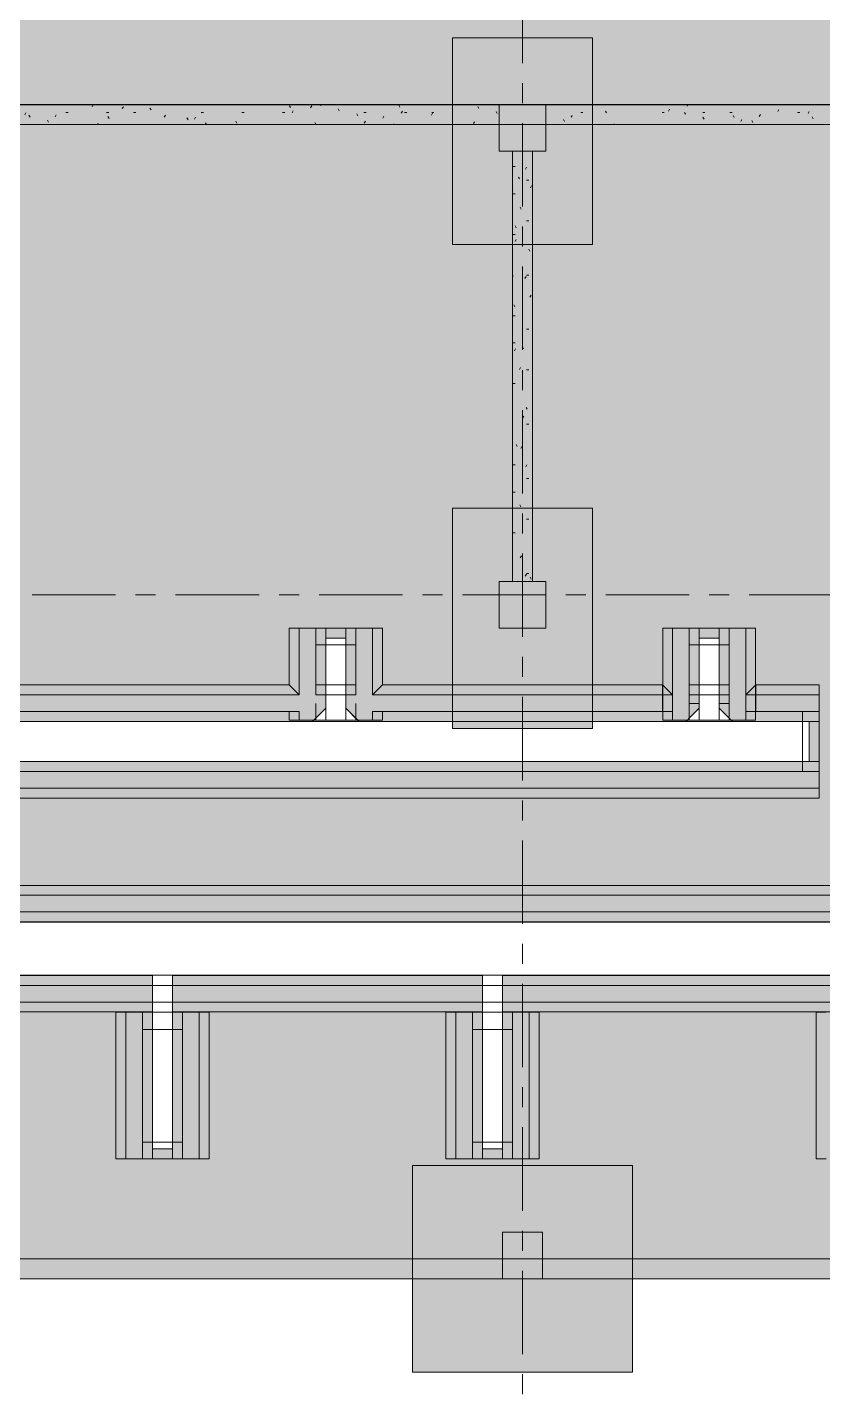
# Model space of a CAD drawing. Header units: millimetres. Extents: x -4000 to 187956, y -58990 to 162485.
# Drawn here: x 112403 to 124329, y -43006 to -22500 of the extents above; entities that cross this region are included whole.
import ezdxf

# ---------------------------------------------------------------- set-up
doc = ezdxf.new("R2010")
doc.units = ezdxf.units.MM
doc.linetypes.add('Grid Line 12_5mm', pattern=[2150, 1250, -300, 300, -300])
for name, color, linetype, lineweight in [('A-FLOR', 192, 'Continuous', 13), ('A-FLOR-PATT', 8, 'Continuous', 13), ('S-BEAM', 12, 'Continuous', 9), ('S-COLS', 52, 'Continuous', 9), ('S-GRID', 1, 'Continuous', 30)]:
    doc.layers.add(name, color=color, linetype=linetype, lineweight=lineweight)
pattern_1 = [(0, (0, 0), (812.8, 203.2), [33.528, -576.072, 33.528, -576.072, -3251.2]), (0, (0, 0), (812.8, 203.2), [-1219.2, 33.528, -1185.672, 33.528, -576.072, -1422.4]), (0, (0, 0), (812.8, 203.2), [-3048, 33.528, -372.872, 33.528, -982.472]), (120, (304.8, 101.6), (-582.37636, 602.30545), [33.528, -576.072, 33.528, -576.072, -3251.2]), (120, (304.8, 101.6), (-582.37636, 602.30545), [-1219.2, 33.528, -1185.672, 33.528, -576.072, -1422.4]), (120, (304.8, 101.6), (-582.37636, 602.30545), [-3048, 33.528, -372.872, 33.528, -982.472]), (240, (406.4, 508), (-230.42364, -805.50545), [33.528, -576.072, 33.528, -576.072, -3251.2]), (240, (406.4, 508), (-230.42364, -805.50545), [-1219.2, 33.528, -1185.672, 33.528, -576.072, -1422.4]), (240, (406.4, 508), (-230.42364, -805.50545), [-3048, 33.528, -372.872, 33.528, -982.472])]

# ---------------------------------------------------------------- blocks, each defined once
blk = doc.blocks.new('CMF2_NHAPHUTRO_S_rvt-1-0_000')
at = {"layer": 'A-FLOR-PATT', "lineweight": 9}
h = blk.add_hatch(dxfattribs=at)
h.set_pattern_fill('FP_1', color=250, style=0, pattern_type=2)
h.set_pattern_definition(pattern_1)
h.paths.add_polyline_path([(55540, -41256), (56829, -41256), (56830, -23956), (63930, -23956), (63930, -31006), (78890, -31006), (78890, -23956), (146830, -23956), (146830, -30806), (147030, -30806), (147030, -27356), (150230, -27356), (150230, -30806), (161590, -30806), (161590, -23656), (177500, -23656), (177500, -22256), (55540, -22256), (55540, -31953)])
h.paths.add_polyline_path([(78690, -30806), (75490, -30806), (75490, -27356), (78690, -27356)])
h = blk.add_hatch(dxfattribs=at)
h.set_pattern_fill('FP_1', color=250, style=0, pattern_type=2)
h.set_pattern_definition(pattern_1)
h.paths.add_polyline_path([(65080, -42756), (65080, -39456), (62980, -39456), (62980, -42756)])
h.paths.add_polyline_path([(157780, -42656), (161080, -42656), (161080, -39556), (157780, -39556), (157780, -41297)])
h.paths.add_polyline_path([(166780, -42656), (170080, -42656), (170080, -39556), (166780, -39556), (166780, -41297)])
h.paths.add_polyline_path([(152080, -42656), (152080, -39556), (148780, -39556), (148780, -42656)])
h.paths.add_polyline_path([(139780, -42656), (143080, -42656), (143080, -39556), (139780, -39556), (139780, -41297)])
h.paths.add_polyline_path([(132580, -42656), (135880, -42656), (135880, -39556), (132580, -39556), (132580, -41297)])
h.paths.add_polyline_path([(128680, -42656), (128680, -39556), (125380, -39556), (125380, -42656)])
h.paths.add_polyline_path([(121480, -42656), (121480, -39556), (118180, -39556), (118180, -42656)])
h.paths.add_polyline_path([(108855, -42656), (112155, -42656), (112155, -39556), (108855, -39556), (108855, -41297)])
h.paths.add_polyline_path([(100180, -42656), (103480, -42656), (103480, -39556), (100180, -39556), (100180, -41297)])
h.paths.add_polyline_path([(96280, -42656), (96280, -39556), (92980, -39556), (92980, -42656), (93524, -42656)])
h.paths.add_polyline_path([(85780, -42656), (89080, -42656), (89080, -39556), (85780, -39556), (85780, -41297)])
h.paths.add_polyline_path([(78580, -42656), (81880, -42656), (81880, -39556), (78580, -39556), (78580, -41297)])
h.paths.add_polyline_path([(71380, -42656), (74680, -42656), (74680, -39556), (71380, -39556), (71380, -41297)])
h.paths.add_polyline_path([(58480, -42656), (58480, -39556), (55180, -39556), (55180, -42656), (57244, -42656)])
h.paths.add_polyline_path([(178250, -42206), (178250, -38906), (176150, -38906), (176150, -42206)])
h.paths.add_polyline_path([(167380, -33006), (169480, -33006), (169480, -29706), (167380, -29706), (167380, -31953)])
h.paths.add_polyline_path([(158380, -33006), (160480, -33006), (160480, -29706), (158380, -29706), (158380, -31953)])
h.paths.add_polyline_path([(140380, -33006), (142480, -33006), (142480, -29706), (140380, -29706), (140380, -31953)])
h.paths.add_polyline_path([(133180, -33006), (135280, -33006), (135280, -29706), (133180, -29706), (133180, -31953)])
h.paths.add_polyline_path([(125980, -33006), (128080, -33006), (128080, -29706), (125980, -29706), (125980, -31953)])
h.paths.add_polyline_path([(120733, -33006), (120880, -33006), (120880, -29706), (118780, -29706), (118780, -33006)])
h.paths.add_polyline_path([(111555, -33006), (111555, -29706), (109455, -29706), (109455, -33006)])
h.paths.add_polyline_path([(95680, -33006), (95680, -29706), (93580, -29706), (93580, -33006)])
h.paths.add_polyline_path([(102880, -33006), (102880, -29706), (100780, -29706), (100780, -33006), (102593, -33006)])
h.paths.add_polyline_path([(88480, -33006), (88480, -29706), (86380, -29706), (86380, -33006)])
h.paths.add_polyline_path([(71980, -33006), (74080, -33006), (74080, -29706), (71980, -29706), (71980, -31953)])
h.paths.add_polyline_path([(65080, -33006), (65080, -29706), (62980, -29706), (62980, -33006)])
h.paths.add_polyline_path([(57244, -33006), (57880, -33006), (57880, -29706), (55780, -29706), (55780, -33006)])
h.paths.add_polyline_path([(178250, -32906), (178250, -29806), (176150, -29806), (176150, -32906)])
h.paths.add_polyline_path([(158280, -27956), (160380, -27956), (160380, -27056), (158280, -27056), (158280, -27281)])
h.paths.add_polyline_path([(63180, -27956), (65280, -27956), (65280, -27056), (63180, -27056), (63180, -27281)])
h.paths.add_polyline_path([(120733, -25756), (120880, -25756), (120880, -22656), (118780, -22656), (118780, -25756)])
h.paths.add_polyline_path([(128080, -25756), (128080, -22656), (125980, -22656), (125980, -25756)])
h.paths.add_polyline_path([(111555, -25756), (111555, -22656), (109455, -22656), (109455, -25756)])
h.paths.add_polyline_path([(71980, -25756), (74080, -25756), (74080, -22656), (71980, -22656)])
h.paths.add_polyline_path([(62980, -25756), (65080, -25756), (65080, -22656), (62980, -22656)])
h.paths.add_polyline_path([(55780, -25756), (57880, -25756), (57880, -22656), (55780, -22656)])
h.paths.add_polyline_path([(178230, -25256), (178230, -23156), (176130, -23156), (176130, -25256)])
h.paths.add_polyline_path([(169480, -25256), (169480, -23156), (167380, -23156), (167380, -25256)])
h.paths.add_polyline_path([(160480, -25256), (160480, -23156), (158380, -23156), (158380, -25256)])
h.paths.add_polyline_path([(151480, -25256), (151480, -23156), (149380, -23156), (149380, -25256)])
h.paths.add_polyline_path([(140380, -25256), (142480, -25256), (142480, -23156), (140380, -23156)])
h.paths.add_polyline_path([(133180, -25256), (135280, -25256), (135280, -23156), (133180, -23156)])
h.paths.add_polyline_path([(102593, -25256), (102880, -25256), (102880, -23156), (100780, -23156), (100780, -25256)])
h.paths.add_polyline_path([(95680, -25256), (95680, -23156), (93580, -23156), (93580, -25256)])
h.paths.add_polyline_path([(79180, -25256), (81280, -25256), (81280, -23156), (79180, -23156)])
h.paths.add_polyline_path([(88480, -25256), (88480, -23156), (86380, -23156), (86380, -25256)])
h = blk.add_hatch(dxfattribs=at)
h.set_pattern_fill('FP_1', color=250, style=0, pattern_type=2)
h.set_pattern_definition(pattern_1)
h.paths.add_polyline_path([(147130, -41256), (147130, -31006), (147030, -31006), (147030, -27156), (147080, -27156), (147080, -23659), (78890, -23659), (78890, -31006), (63930, -31006), (63930, -23956), (62775, -23956), (62775, -35907), (64614, -35907), (64614, -32902), (83678, -32903), (83878, -32703), (83878, -24807), (84178, -24807), (84178, -32703), (84378, -32903), (90478, -32903), (90678, -32703), (90678, -24807), (90978, -24807), (90978, -32703), (91178, -32903), (98679, -32903), (98878, -32703), (98879, -31653), (99179, -31653), (99178, -32703), (99378, -32903), (104279, -32903), (104478, -32703), (104478, -31653), (104779, -31653), (104778, -32703), (104978, -32903), (116679, -32904), (116878, -32704), (116879, -31654), (117179, -31654), (117178, -32704), (117378, -32904), (122279, -32904), (122478, -32704), (122479, -31654), (122779, -31654), (122778, -32704), (122978, -32904), (124128, -32904), (124128, -33504), (65514, -33502), (65214, -33802), (65214, -35907), (131428, -35909), (131428, -36709), (130080, -36709), (130080, -39307), (129780, -39307), (129780, -36709), (125080, -36709), (125080, -39307), (124780, -39307), (124780, -36709), (119530, -36709), (119530, -39307), (119230, -39307), (119230, -36709), (114580, -36708), (114580, -39307), (114280, -39307), (114280, -36708), (107280, -36708), (107280, -39307), (106980, -39307), (106980, -36708), (102280, -36708), (102280, -39307), (101980, -39307), (101980, -36708), (96280, -36708), (96280, -39307), (95980, -39307), (95980, -36708), (91280, -36708), (91280, -39307), (90980, -39307), (90980, -36708), (83880, -36707), (83880, -39307), (83580, -39307), (83580, -36707), (78880, -36707), (78880, -39307), (78580, -39307), (78580, -36707), (72880, -36707), (72880, -39307), (72580, -39307), (72580, -36707), (67880, -36707), (67880, -39307), (67580, -39307), (67580, -36707), (62775, -36707), (62775, -40441), (58075, -40441), (58075, -23956), (56830, -23956), (56829, -41256), (141730, -41256)])
h.paths.add_polyline_path([(62180, -39841), (62180, -36707), (58675, -36706), (58675, -39238), (59128, -39841), (61779, -39841)])
h.paths.add_polyline_path([(62175, -35907), (62175, -23956), (58675, -23956), (58675, -35906), (62030, -35907)])
at = {"layer": 'S-BEAM'}
h = blk.add_hatch(dxfattribs=at)
h.set_pattern_fill('FP_2', color=256, style=0, pattern_type=2)
h.set_pattern_definition(pattern_1)
h.paths.add_polyline_path([(119480, -23956), (119480, -23656), (111130, -23656), (111130, -23956), (111663, -23956)])
h = blk.add_hatch(dxfattribs=at)
h.set_pattern_fill('FP_2', color=256, style=0, pattern_type=2)
h.set_pattern_definition(pattern_1)
h.paths.add_polyline_path([(126680, -23956), (126680, -23656), (120180, -23656), (120180, -23956), (120733, -23956)])
h = blk.add_hatch(dxfattribs=at)
h.set_pattern_fill('FP_1', color=256, style=0, pattern_type=2)
h.set_pattern_definition(pattern_1)
h.paths.add_polyline_path([(119980, -30806), (119980, -24356), (119680, -24356), (119680, -30806)])
h = blk.add_hatch(dxfattribs=at)
h.set_pattern_fill('FP_1', color=256, style=0, pattern_type=2)
h.set_pattern_definition(pattern_1)
h.paths.add_polyline_path([(146830, -41256), (146830, -40956), (57230, -40956), (57230, -41256), (138873, -41256)])
at = {"layer": 'S-COLS', "lineweight": 5, "transparency": 33554534}
for points in [[(120180, -24356), (120180, -23656), (119480, -23656), (119480, -24356)], [(120180, -31506), (120180, -30806), (119480, -30806), (119480, -31506)], [(120130, -41256), (120130, -40556), (119530, -40556), (119530, -41256)]]:
    blk.add_hatch(color=256, dxfattribs=at).paths.add_polyline_path(points)
at = {"layer": 'A-FLOR', "color": 81, "lineweight": 15}
for p, q in [((118780, -23656), (118780, -22656)), ((118780, -22656), (120880, -22656)), ((120880, -22656), (120880, -23656)), ((111130, -23659), (119480, -23659)), ((118780, -23656), (118780, -23659)), ((120180, -23659), (126680, -23659)), ((120880, -23659), (120880, -23656)), ((111130, -23956), (119480, -23956)), ((118780, -25756), (118780, -23956)), ((120180, -23956), (126680, -23956)), ((120880, -23956), (120880, -25756)), ((119680, -25756), (118780, -25756)), ((119680, -25756), (119980, -25756)), ((120880, -25756), (119980, -25756)), ((118780, -32352), (118780, -29706)), ((118780, -29706), (119680, -29706)), ((119980, -29706), (119680, -29706)), ((119980, -29706), (120880, -29706)), ((120880, -29706), (120880, -32352)), ((117179, -31654), (116879, -31654)), ((116879, -31654), (116879, -31753)), ((117179, -31753), (117179, -31654)), ((122779, -31654), (122479, -31654)), ((122479, -31654), (122479, -31753)), ((122779, -31753), (122779, -31654)), ((116878, -32352), (116878, -32704)), ((117178, -32704), (117178, -32352)), ((118780, -32352), (118780, -32752)), ((120880, -32752), (120880, -32352)), ((122478, -32352), (122478, -32631)), ((122778, -32631), (122778, -32352)), ((116878, -32704), (116701, -32881)), ((117356, -32881), (117178, -32704)), ((122478, -32704), (122329, -32854)), ((122478, -32631), (122478, -32704)), ((122778, -32704), (122778, -32631)), ((122929, -32854), (122778, -32704)), ((118780, -33006), (118780, -32904)), ((120880, -33006), (118780, -33006)), ((120880, -32904), (120880, -33006)), ((122329, -32854), (122301, -32881)), ((122956, -32881), (122929, -32854)), ((124128, -32904), (124028, -32904)), ((124128, -33504), (124128, -32904)), ((124028, -33504), (124128, -33504)), ((114280, -36857), (114280, -37252)), ((114580, -37252), (114580, -36857)), ((119230, -36857), (119230, -37252)), ((119530, -37252), (119530, -36857)), ((114280, -37252), (114280, -37519)), ((114580, -37519), (114580, -37252)), ((119230, -37252), (119230, -37519)), ((119530, -37519), (119530, -37252)), ((114280, -39206), (114280, -39307)), ((114280, -39307), (114580, -39307)), ((114580, -39307), (114580, -39206)), ((119230, -39206), (119230, -39307)), ((119230, -39307), (119530, -39307)), ((119530, -39307), (119530, -39206)), ((118180, -40956), (118180, -39556)), ((118180, -39556), (121480, -39556)), ((121480, -39556), (121480, -40956)), ((118180, -40956), (118180, -41256)), ((121480, -41256), (121480, -40956)), ((119530, -41256), (111130, -41256)), ((126730, -41256), (120130, -41256))]:
    blk.add_line(p, q, dxfattribs=at)
at = {"layer": 'A-FLOR', "color": 93, "lineweight": 15}
for p, q in [((120880, -22656), (118780, -22656)), ((118780, -22656), (118780, -23656)), ((120880, -23656), (120880, -22656)), ((118780, -23956), (118780, -25756)), ((120880, -25756), (120880, -23956)), ((118780, -25756), (119680, -25756)), ((119980, -25756), (120880, -25756)), ((119680, -29706), (118780, -29706)), ((118780, -29706), (118780, -32352)), ((120880, -29706), (119980, -29706)), ((120880, -32352), (120880, -29706)), ((116879, -31753), (116878, -32352)), ((117178, -32352), (117179, -31753)), ((122479, -31753), (122478, -32352)), ((122778, -32352), (122779, -31753)), ((118780, -32752), (118780, -32904)), ((120880, -32904), (120880, -32752)), ((116679, -32904), (104978, -32903)), ((116701, -32881), (116679, -32904)), ((117378, -32904), (117356, -32881)), ((122279, -32904), (117378, -32904)), ((122301, -32881), (122279, -32904)), ((122978, -32904), (122956, -32881)), ((124028, -32904), (122978, -32904)), ((65877, -33502), (124028, -33504)), ((131178, -35909), (65764, -35907)), ((107280, -36708), (114280, -36708)), ((114280, -36708), (114280, -36857)), ((114580, -36857), (114580, -36708)), ((114580, -36708), (119230, -36709)), ((119230, -36709), (119230, -36857)), ((119530, -36857), (119530, -36709)), ((119530, -36709), (124780, -36709)), ((114280, -37519), (114280, -39206)), ((114580, -39206), (114580, -37519)), ((119230, -37519), (119230, -39206)), ((119530, -39206), (119530, -37519)), ((121480, -39556), (118180, -39556)), ((118180, -39556), (118180, -40956)), ((121480, -40956), (121480, -39556)), ((118180, -42656), (118180, -41256)), ((121480, -41256), (121480, -42656)), ((121480, -42656), (118180, -42656))]:
    blk.add_line(p, q, dxfattribs=at)
at = {"layer": 'A-FLOR', "color": 94, "lineweight": 15}
for p, q in [((119480, -23659), (111130, -23659)), ((126680, -23659), (120180, -23659)), ((116878, -32704), (116879, -31654)), ((116879, -31654), (117179, -31654)), ((117179, -31654), (117178, -32704)), ((122478, -32631), (122479, -31753)), ((122479, -31753), (122479, -31654)), ((122479, -31654), (122779, -31654)), ((122779, -31753), (122778, -32631)), ((122779, -31654), (122779, -31753)), ((116679, -32904), (116878, -32704)), ((117178, -32704), (117378, -32904)), ((122329, -32854), (122478, -32704)), ((122478, -32704), (122478, -32631)), ((122778, -32631), (122778, -32704)), ((122778, -32704), (122929, -32854)), ((104978, -32903), (116679, -32904)), ((117378, -32904), (122279, -32904)), ((118780, -32904), (118780, -33006)), ((118780, -33006), (120880, -33006)), ((120880, -33006), (120880, -32904)), ((122279, -32904), (122301, -32881)), ((122301, -32881), (122329, -32854)), ((122929, -32854), (122956, -32881)), ((122956, -32881), (122978, -32904)), ((122978, -32904), (124128, -32904)), ((124128, -32904), (124128, -33504)), ((124128, -33504), (65514, -33502)), ((65214, -35907), (131428, -35909)), ((114280, -36708), (107280, -36708)), ((114280, -36857), (114280, -36708)), ((114280, -37107), (114280, -36857)), ((119230, -36709), (114580, -36708)), ((114580, -36708), (114580, -36857)), ((114580, -36857), (114580, -37107)), ((119230, -36857), (119230, -36709)), ((119230, -37107), (119230, -36857)), ((124780, -36709), (119530, -36709)), ((119530, -36709), (119530, -36857)), ((119530, -36857), (119530, -37107)), ((114280, -39307), (114280, -37107)), ((114580, -37107), (114580, -39307)), ((119230, -39307), (119230, -37107)), ((119530, -37107), (119530, -39307)), ((114580, -39307), (114280, -39307)), ((119530, -39307), (119230, -39307)), ((111130, -41256), (119530, -41256)), ((118180, -41256), (118180, -42656)), ((120130, -41256), (126730, -41256)), ((121480, -42656), (121480, -41256)), ((118180, -42656), (121480, -42656))]:
    blk.add_line(p, q, dxfattribs=at)
at = {"layer": 'A-FLOR', "color": 71, "lineweight": 15}
for p, q in [((118780, -23659), (118780, -23656)), ((118780, -23659), (118780, -23956)), ((120880, -23656), (120880, -23659)), ((120880, -23956), (120880, -23659)), ((119480, -23956), (111130, -23956)), ((126680, -23956), (120180, -23956)), ((119980, -25756), (119680, -25756)), ((119680, -29706), (119980, -29706)), ((118780, -32896), (118780, -32352)), ((120880, -32352), (120880, -32898)), ((118780, -32904), (118780, -32899)), ((120880, -32900), (120880, -32904)), ((118180, -41256), (118180, -40956)), ((121480, -40956), (121480, -41256))]:
    blk.add_line(p, q, dxfattribs=at)
at = {"layer": 'A-FLOR', "color": 255, "lineweight": 15}
for p, q in [((118780, -23956), (118780, -23659)), ((120880, -23659), (120880, -23956))]:
    blk.add_line(p, q, dxfattribs=at)
at = {"layer": 'A-FLOR', "color": 95, "lineweight": 15}
for p, q in [((119480, -23659), (120180, -23659)), ((119480, -23956), (120180, -23956))]:
    blk.add_line(p, q, dxfattribs=at)
at = {"layer": 'A-FLOR', "color": 75, "lineweight": 15}
blk.add_line((120180, -23956), (119480, -23956), dxfattribs=at)
at = {"layer": 'A-FLOR', "color": 63, "lineweight": 15}
blk.add_line((120130, -41256), (119530, -41256), dxfattribs=at)
at = {"layer": 'S-BEAM', "color": 250}
for p, q in [((111130, -23656), (119480, -23656)), ((119480, -23656), (119480, -23956)), ((120180, -23956), (120180, -23656)), ((120180, -23656), (126680, -23656)), ((119480, -23956), (111130, -23956)), ((126680, -23956), (120180, -23956)), ((119980, -24356), (119680, -24356)), ((119680, -24356), (119680, -30806)), ((119980, -30806), (119980, -24356)), ((119680, -30806), (119980, -30806)), ((116479, -31503), (116729, -31503)), ((116479, -31503), (116479, -32502)), ((116729, -31503), (116729, -32502)), ((116729, -31503), (117329, -31503)), ((116729, -31753), (116729, -31503)), ((117329, -31503), (117579, -31503)), ((117329, -31503), (117329, -32502)), ((117329, -31753), (117329, -31503)), ((117579, -31503), (117579, -32502)), ((117329, -31753), (116729, -31753)), ((122779, -31654), (122479, -31654)), ((122479, -31654), (122479, -31753)), ((122779, -31753), (122479, -31753)), ((122779, -31753), (122779, -31654)), ((116878, -32352), (117178, -32352)), ((122478, -32352), (122778, -32352)), ((105179, -32502), (116479, -32502)), ((116729, -32502), (117329, -32502)), ((117579, -32502), (122079, -32502)), ((122079, -32502), (122079, -32752)), ((122329, -32502), (122929, -32502)), ((122329, -32631), (122329, -32502)), ((122929, -32502), (122929, -32631)), ((123179, -32502), (124278, -32502)), ((123179, -32502), (123179, -32752)), ((124278, -32502), (124278, -32752)), ((105179, -32752), (116479, -32752)), ((116479, -32752), (116479, -32881)), ((116729, -32631), (116729, -32881)), ((116729, -32881), (116729, -32631)), ((117329, -32631), (117329, -32881)), ((117329, -32881), (117329, -32631)), ((117579, -32752), (117579, -32881)), ((117579, -32752), (122079, -32752)), ((122329, -32631), (122478, -32631)), ((122478, -32704), (122329, -32854)), ((122478, -32631), (122478, -32704)), ((122778, -32704), (122778, -32631)), ((122778, -32631), (122929, -32631)), ((122929, -32854), (122778, -32704)), ((123179, -32752), (124278, -32752)), ((124028, -33652), (124028, -32752)), ((124278, -32752), (124028, -32752)), ((124278, -32752), (124278, -33652)), ((116729, -32881), (116479, -32881)), ((116680, -32902), (117377, -32902)), ((117329, -32881), (116729, -32881)), ((117579, -32881), (117329, -32881)), ((122281, -32902), (122976, -32902)), ((122329, -32854), (122301, -32881)), ((122329, -32881), (122301, -32881)), ((122329, -32854), (122329, -32881)), ((122329, -32881), (122329, -32854)), ((122929, -32881), (122329, -32881)), ((122956, -32881), (122929, -32854)), ((122929, -32854), (122929, -32881)), ((122929, -32881), (122929, -32854)), ((122956, -32881), (122929, -32881)), ((65877, -33502), (124028, -33502)), ((65364, -33652), (124278, -33652)), ((124278, -33652), (124028, -33652)), ((124278, -33652), (124278, -33902)), ((65614, -33902), (124278, -33902)), ((63330, -36707), (131178, -36707)), ((114280, -36857), (114580, -36857)), ((114280, -37107), (114280, -36857)), ((114580, -36857), (114580, -37107)), ((119230, -36857), (119530, -36857)), ((119230, -37107), (119230, -36857)), ((119530, -36857), (119530, -37107)), ((114280, -37107), (114580, -37107)), ((119230, -37107), (119530, -37107)), ((114130, -37257), (113880, -37257)), ((113880, -37257), (113880, -39456)), ((114130, -37257), (114130, -39456)), ((114130, -37519), (114130, -37257)), ((114730, -37257), (114130, -37257)), ((114980, -37257), (114730, -37257)), ((114730, -37257), (114730, -39456)), ((114730, -37519), (114730, -37257)), ((114980, -37257), (114980, -39456)), ((119080, -37257), (118830, -37257)), ((118830, -37257), (118830, -39456)), ((119080, -37257), (119080, -39456)), ((119080, -37519), (119080, -37257)), ((119680, -37257), (119080, -37257)), ((119930, -37257), (119680, -37257)), ((119680, -37257), (119680, -39456)), ((119680, -37519), (119680, -37257)), ((119930, -37257), (119930, -39456)), ((114730, -37519), (114130, -37519)), ((114280, -37519), (114280, -39206)), ((119680, -37519), (119080, -37519)), ((119230, -37519), (119230, -39206)), ((114130, -39206), (114730, -39206)), ((114130, -39456), (114130, -39206)), ((114730, -39456), (114730, -39206)), ((119080, -39206), (119680, -39206)), ((119080, -39456), (119080, -39206)), ((119680, -39456), (119680, -39206)), ((114130, -39456), (113880, -39456)), ((114730, -39456), (114130, -39456)), ((114980, -39456), (114730, -39456)), ((119080, -39456), (118830, -39456)), ((119680, -39456), (119080, -39456)), ((119930, -39456), (119680, -39456)), ((119530, -40956), (111130, -40956)), ((120130, -40956), (119530, -40956)), ((126730, -40956), (120130, -40956)), ((111130, -41256), (119530, -41256)), ((119530, -41256), (120130, -41256)), ((120130, -41256), (126730, -41256))]:
    blk.add_line(p, q, dxfattribs=at)
at = {"layer": 'S-BEAM', "color": 253}
for p, q in [((119480, -23656), (111130, -23656)), ((126680, -23656), (120180, -23656)), ((119680, -24356), (119680, -30806)), ((119980, -24356), (119980, -30806)), ((116479, -31503), (116329, -31503)), ((116729, -31503), (116479, -31503)), ((116479, -31503), (116479, -32502)), ((116729, -31503), (116878, -31503)), ((116878, -31503), (116729, -31503)), ((116878, -31503), (117178, -31503)), ((116878, -31503), (116878, -31753)), ((117178, -31503), (116878, -31503)), ((116878, -31753), (116878, -31503)), ((117178, -31503), (117329, -31503)), ((117178, -31503), (117178, -31753)), ((117329, -31503), (117178, -31503)), ((117178, -31503), (117178, -31753)), ((117579, -31503), (117329, -31503)), ((117729, -31503), (117579, -31503)), ((117579, -32502), (117579, -31503)), ((122079, -31503), (121934, -31503)), ((122329, -31503), (122079, -31503)), ((122079, -31503), (122079, -32502)), ((122079, -31503), (122079, -32502)), ((122329, -31503), (122478, -31503)), ((122478, -31503), (122329, -31503)), ((122478, -31503), (122778, -31503)), ((122478, -31503), (122478, -31654)), ((122778, -31503), (122478, -31503)), ((122478, -31654), (122478, -31503)), ((122778, -31503), (122929, -31503)), ((122778, -31503), (122778, -31654)), ((122929, -31503), (122778, -31503)), ((122778, -31503), (122778, -31654)), ((123179, -31503), (122929, -31503)), ((123324, -31503), (123179, -31503)), ((123179, -31503), (123179, -32502)), ((123179, -31503), (123179, -32502)), ((116729, -31753), (116729, -32352)), ((116729, -31753), (116878, -31753)), ((117179, -31753), (117329, -31753)), ((117329, -31753), (117329, -32352)), ((122329, -31753), (122329, -32352)), ((122329, -31753), (122478, -31753)), ((122479, -31654), (122779, -31654)), ((122479, -31753), (122479, -31654)), ((122779, -31654), (122779, -31753)), ((122779, -31753), (122929, -31753)), ((122929, -31753), (122929, -32352)), ((116729, -32502), (116729, -32352)), ((116878, -32352), (116878, -32502)), ((117178, -32352), (117178, -32502)), ((117329, -32352), (117329, -32502)), ((122079, -32502), (121934, -32357)), ((122329, -32352), (122329, -32631)), ((122329, -32352), (122329, -32357)), ((122478, -32352), (122478, -32502)), ((122778, -32352), (122778, -32502)), ((122929, -32631), (122929, -32352)), ((122929, -32357), (122929, -32352)), ((123179, -32502), (123324, -32357)), ((124278, -32502), (124278, -32352)), ((116329, -32502), (105329, -32502)), ((116329, -32502), (116479, -32502)), ((116878, -32502), (116729, -32502)), ((116878, -32502), (117178, -32502)), ((116878, -32502), (117178, -32502)), ((117329, -32502), (117178, -32502)), ((117729, -32502), (117579, -32502)), ((121929, -32502), (117729, -32502)), ((121929, -32752), (121929, -32502)), ((121929, -32502), (122079, -32502)), ((121934, -32752), (121934, -32502)), ((122079, -32752), (122079, -32502)), ((122478, -32502), (122329, -32502)), ((122478, -32502), (122778, -32502)), ((122478, -32502), (122778, -32502)), ((122929, -32502), (122778, -32502)), ((123329, -32502), (123179, -32502)), ((123179, -32502), (123179, -32752)), ((123324, -32502), (123324, -32752)), ((124278, -32502), (123329, -32502)), ((123329, -32752), (123329, -32502)), ((124278, -32752), (124278, -32502)), ((116329, -32752), (111555, -32752)), ((116479, -32752), (116329, -32752)), ((116479, -32752), (116479, -32881)), ((116878, -32631), (116878, -32704)), ((116878, -32704), (116878, -32631)), ((117178, -32631), (117178, -32704)), ((117178, -32631), (117178, -32704)), ((117579, -32881), (117579, -32752)), ((117579, -32752), (117729, -32752)), ((118780, -32752), (117729, -32752)), ((121929, -32752), (120880, -32752)), ((121929, -32752), (121934, -32752)), ((122079, -32752), (121929, -32752)), ((122079, -32752), (122079, -32881)), ((122079, -32881), (122079, -32752)), ((122329, -32631), (122478, -32631)), ((122329, -32854), (122478, -32704)), ((122478, -32704), (122478, -32631)), ((122778, -32631), (122929, -32631)), ((122778, -32631), (122778, -32704)), ((122929, -32854), (122778, -32704)), ((123179, -32752), (123179, -32881)), ((123179, -32752), (123329, -32752)), ((123179, -32752), (123179, -32881)), ((123329, -32752), (123324, -32752)), ((123329, -32752), (124028, -32752)), ((124028, -32752), (124028, -32902)), ((124278, -32752), (124278, -32902)), ((124278, -32902), (124278, -32752)), ((116329, -32881), (116479, -32881)), ((116701, -32881), (116479, -32881)), ((116729, -32854), (116729, -32881)), ((116729, -32854), (116729, -32881)), ((116858, -32881), (116729, -32881)), ((116878, -32881), (116858, -32881)), ((116858, -32881), (116878, -32881)), ((117178, -32881), (116878, -32881)), ((116878, -32881), (117178, -32881)), ((117199, -32881), (117178, -32881)), ((117178, -32881), (117199, -32881)), ((117329, -32881), (117199, -32881)), ((117329, -32854), (117329, -32881)), ((117329, -32881), (117329, -32854)), ((117579, -32881), (117356, -32881)), ((117579, -32881), (117729, -32881)), ((118780, -32902), (120880, -32902)), ((121934, -32881), (122079, -32881)), ((122301, -32881), (122079, -32881)), ((122301, -32881), (122329, -32854)), ((122329, -32854), (122329, -32881)), ((122329, -32854), (122329, -32881)), ((122458, -32881), (122329, -32881)), ((122478, -32881), (122458, -32881)), ((122458, -32881), (122478, -32881)), ((122778, -32881), (122478, -32881)), ((122478, -32881), (122778, -32881)), ((122799, -32881), (122778, -32881)), ((122778, -32881), (122799, -32881)), ((122929, -32881), (122799, -32881)), ((122929, -32854), (122929, -32881)), ((122956, -32881), (122929, -32854)), ((122929, -32881), (122929, -32854)), ((123179, -32881), (122956, -32881)), ((123179, -32881), (123324, -32881)), ((124028, -32902), (124126, -32902)), ((124028, -32902), (124028, -32904)), ((124028, -32902), (124126, -32902)), ((124126, -32902), (124129, -32902)), ((124126, -32902), (124129, -32902)), ((124129, -32902), (124278, -32902)), ((124129, -32902), (124278, -32902)), ((124278, -32902), (124278, -33502)), ((124278, -33502), (124278, -32902)), ((124028, -33504), (124028, -33652)), ((124128, -33502), (124278, -33502)), ((124278, -33502), (124128, -33502)), ((124278, -33502), (124278, -33652)), ((124278, -33652), (124278, -33502)), ((65877, -33652), (124028, -33652)), ((124278, -33902), (124278, -33652)), ((65614, -33902), (124278, -33902)), ((124278, -34052), (124278, -33902)), ((65614, -35507), (131428, -35507)), ((65614, -35507), (131428, -35507)), ((65764, -35757), (131178, -35757)), ((107280, -36857), (114280, -36857)), ((114280, -36857), (114280, -37252)), ((114580, -36857), (119230, -36857)), ((114580, -37252), (114580, -36857)), ((119230, -36857), (119230, -37252)), ((119530, -36857), (124780, -36857)), ((119530, -37252), (119530, -36857)), ((114280, -37107), (114580, -37107)), ((114280, -37107), (114580, -37107)), ((119230, -37107), (119530, -37107)), ((119230, -37107), (119530, -37107)), ((113730, -37257), (113880, -37257)), ((113880, -37257), (113880, -39456)), ((113880, -37257), (114130, -37257)), ((114280, -37257), (114130, -37257)), ((114130, -37257), (114280, -37257)), ((114280, -37257), (114280, -37252)), ((114580, -37257), (114280, -37257)), ((114280, -37257), (114580, -37257)), ((114580, -37252), (114580, -37257)), ((114730, -37257), (114580, -37257)), ((114580, -37257), (114580, -37519)), ((114580, -37257), (114580, -37519)), ((114580, -37257), (114730, -37257)), ((114730, -37257), (114980, -37257)), ((114980, -39456), (114980, -37257)), ((114980, -37257), (115130, -37257)), ((118680, -37257), (118830, -37257)), ((118830, -37257), (118830, -39456)), ((118830, -37257), (119080, -37257)), ((119230, -37257), (119080, -37257)), ((119080, -37257), (119230, -37257)), ((119230, -37257), (119230, -37252)), ((119530, -37257), (119230, -37257)), ((119230, -37257), (119530, -37257)), ((119530, -37252), (119530, -37257)), ((119680, -37257), (119530, -37257)), ((119530, -37257), (119530, -37519)), ((119530, -37257), (119530, -37519)), ((119530, -37257), (119680, -37257)), ((119680, -37257), (119930, -37257)), ((119930, -39456), (119930, -37257)), ((119930, -37257), (120080, -37257)), ((124230, -37257), (124380, -37257)), ((114130, -37519), (114130, -39206)), ((114130, -37519), (114280, -37519)), ((114580, -37519), (114730, -37519)), ((114730, -37519), (114730, -39206)), ((119080, -37519), (119080, -39206)), ((119080, -37519), (119230, -37519)), ((119530, -37519), (119680, -37519)), ((119680, -37519), (119680, -39206)), ((114280, -39206), (114130, -39206)), ((114280, -39307), (114280, -39456)), ((114280, -39456), (114280, -39307)), ((114580, -39206), (114580, -39456)), ((114730, -39206), (114580, -39206)), ((114580, -39206), (114580, -39456)), ((119230, -39206), (119080, -39206)), ((119230, -39307), (119230, -39456)), ((119230, -39456), (119230, -39307)), ((119530, -39206), (119530, -39456)), ((119680, -39206), (119530, -39206)), ((119530, -39206), (119530, -39456)), ((113730, -39456), (113880, -39456)), ((113880, -39456), (114130, -39456)), ((114280, -39456), (114130, -39456)), ((114130, -39456), (114280, -39456)), ((114580, -39456), (114280, -39456)), ((114280, -39456), (114580, -39456)), ((114730, -39456), (114580, -39456)), ((114580, -39456), (114730, -39456)), ((114730, -39456), (114980, -39456)), ((114980, -39456), (115130, -39456)), ((118680, -39456), (118830, -39456)), ((118830, -39456), (119080, -39456)), ((119230, -39456), (119080, -39456)), ((119080, -39456), (119230, -39456)), ((119530, -39456), (119230, -39456)), ((119230, -39456), (119530, -39456)), ((119680, -39456), (119530, -39456)), ((119530, -39456), (119680, -39456)), ((119680, -39456), (119930, -39456)), ((119930, -39456), (120080, -39456)), ((124230, -39456), (124380, -39456)), ((119530, -40956), (111130, -40956)), ((120038, -40956), (119530, -40956)), ((126730, -40956), (120130, -40956)), ((111130, -41256), (119530, -41256)), ((119530, -41256), (120130, -41256)), ((120130, -41256), (126730, -41256))]:
    blk.add_line(p, q, dxfattribs=at)
at = {"layer": 'S-BEAM', "color": 251}
for p, q in [((119480, -23659), (119480, -23656)), ((120180, -23656), (120180, -23659)), ((119680, -24356), (119980, -24356)), ((119980, -30806), (119680, -30806)), ((120130, -40956), (120038, -40956)), ((120130, -41256), (120130, -40956)), ((120130, -41256), (120130, -40956))]:
    blk.add_line(p, q, dxfattribs=at)
at = {"layer": 'S-BEAM', "color": 252}
for p, q in [((119480, -23956), (119480, -23659)), ((120180, -23659), (120180, -23956)), ((116329, -31503), (116479, -31503)), ((116329, -31503), (116329, -32352)), ((117579, -31503), (117729, -31503)), ((117729, -31503), (117729, -32352)), ((121934, -31503), (122329, -31503)), ((121934, -32502), (121934, -31503)), ((122329, -31503), (122329, -32352)), ((122329, -31503), (122929, -31503)), ((122329, -31753), (122329, -31503)), ((122929, -31503), (123324, -31503)), ((122929, -32352), (122929, -31503)), ((122929, -31503), (122929, -31753)), ((123324, -31503), (123324, -32502)), ((116878, -31753), (116878, -32352)), ((116879, -31753), (117178, -31753)), ((117178, -31753), (117178, -32352)), ((122479, -31753), (122329, -31753)), ((122478, -31753), (122478, -32352)), ((122479, -31753), (122778, -31753)), ((122778, -31753), (122778, -32352)), ((122929, -31753), (122779, -31753)), ((105329, -32352), (116329, -32352)), ((116729, -32352), (116878, -32352)), ((117178, -32352), (117329, -32352)), ((117729, -32352), (121929, -32352)), ((121934, -32357), (121929, -32352)), ((121929, -32352), (121929, -32502)), ((122329, -32352), (122478, -32352)), ((122329, -32502), (122329, -32352)), ((122778, -32352), (122929, -32352)), ((122929, -32352), (122929, -32502)), ((123324, -32357), (123329, -32352)), ((123329, -32352), (124278, -32352)), ((123329, -32352), (123329, -32502)), ((124278, -32352), (124278, -32502)), ((117178, -32502), (116878, -32502)), ((122778, -32502), (122478, -32502)), ((116329, -32752), (116329, -32881)), ((116878, -32704), (116878, -32881)), ((116878, -32881), (116878, -32704)), ((117178, -32704), (117178, -32881)), ((117178, -32704), (117178, -32881)), ((117729, -32752), (117729, -32881)), ((121934, -32881), (121934, -32752)), ((122329, -32631), (122329, -32854)), ((122329, -32854), (122329, -32631)), ((122478, -32704), (122478, -32881)), ((122478, -32881), (122478, -32704)), ((122778, -32704), (122778, -32881)), ((122778, -32704), (122778, -32881)), ((122929, -32854), (122929, -32631)), ((122929, -32631), (122929, -32854)), ((123324, -32752), (123324, -32881)), ((111555, -32902), (116680, -32902)), ((116479, -32881), (116329, -32881)), ((116729, -32881), (116701, -32881)), ((116858, -32881), (116729, -32881)), ((116729, -32881), (116858, -32881)), ((117199, -32881), (116858, -32881)), ((117329, -32881), (117199, -32881)), ((117199, -32881), (117329, -32881)), ((117356, -32881), (117329, -32881)), ((117377, -32902), (118780, -32902)), ((117729, -32881), (117579, -32881)), ((120880, -32902), (122281, -32902)), ((122301, -32881), (121934, -32881)), ((122329, -32881), (122301, -32881)), ((122458, -32881), (122329, -32881)), ((122329, -32881), (122458, -32881)), ((122799, -32881), (122458, -32881)), ((122929, -32881), (122799, -32881)), ((122799, -32881), (122929, -32881)), ((122956, -32881), (122929, -32881)), ((123324, -32881), (122956, -32881)), ((122976, -32902), (124028, -32902)), ((124028, -32904), (124028, -33502)), ((124028, -33502), (124128, -33502)), ((124028, -33502), (124028, -33504)), ((124128, -33502), (124028, -33502)), ((124278, -33902), (124278, -34052)), ((65764, -34052), (124278, -34052)), ((65614, -35362), (131428, -35362)), ((131428, -35757), (65764, -35757)), ((65764, -35907), (131178, -35907)), ((114280, -36857), (114580, -36857)), ((119230, -36857), (119530, -36857)), ((114280, -37107), (114580, -37107)), ((114280, -37257), (114280, -37107)), ((114580, -37107), (114580, -37257)), ((119230, -37107), (119530, -37107)), ((119230, -37257), (119230, -37107)), ((119530, -37107), (119530, -37257)), ((114280, -37252), (107280, -37252)), ((113880, -37257), (113730, -37257)), ((113730, -37257), (113730, -39456)), ((114580, -37257), (114280, -37257)), ((114280, -37257), (114280, -37519)), ((114280, -37519), (114280, -37257)), ((119230, -37252), (114580, -37252)), ((115130, -37257), (114980, -37257)), ((115130, -37257), (115130, -39456)), ((118830, -37257), (118680, -37257)), ((118680, -37257), (118680, -39456)), ((119530, -37257), (119230, -37257)), ((119230, -37257), (119230, -37519)), ((119230, -37519), (119230, -37257)), ((124780, -37252), (119530, -37252)), ((120080, -37257), (119930, -37257)), ((120080, -37257), (120080, -39456)), ((124380, -37257), (124230, -37257)), ((124230, -37257), (124230, -39456)), ((114280, -37519), (114580, -37519)), ((114580, -37519), (114580, -39206)), ((119230, -37519), (119530, -37519)), ((119530, -37519), (119530, -39206)), ((114280, -39206), (114280, -39307)), ((114580, -39206), (114280, -39206)), ((114280, -39307), (114280, -39206)), ((119230, -39206), (119230, -39307)), ((119530, -39206), (119230, -39206)), ((119230, -39307), (119230, -39206)), ((113880, -39456), (113730, -39456)), ((115130, -39456), (114980, -39456)), ((118830, -39456), (118680, -39456)), ((120080, -39456), (119930, -39456)), ((124380, -39456), (124230, -39456))]:
    blk.add_line(p, q, dxfattribs=at)
at = {"layer": 'S-BEAM', "color": 254}
for p, q in [((119480, -23956), (111130, -23956)), ((126680, -23956), (120180, -23956)), ((116479, -31503), (116479, -32502)), ((116479, -31503), (116479, -32502)), ((117329, -31503), (116729, -31503)), ((116729, -31503), (116729, -31753)), ((116729, -31503), (116729, -31753)), ((117329, -31503), (117329, -31753)), ((117329, -31753), (117329, -31503)), ((117579, -31503), (117579, -32502)), ((117579, -31503), (117579, -32502)), ((122929, -31503), (122329, -31503)), ((122329, -31503), (122329, -31753)), ((122329, -31503), (122329, -31753)), ((122929, -31503), (122929, -31753)), ((122929, -31753), (122929, -31503)), ((122478, -31654), (122478, -31753)), ((122478, -31753), (122478, -31654)), ((122778, -31654), (122778, -31753)), ((122778, -31654), (122778, -31753)), ((116479, -32502), (116329, -32352)), ((116729, -32352), (116729, -32502)), ((116729, -32352), (116729, -32502)), ((117329, -32352), (117329, -32502)), ((117329, -32502), (117329, -32352)), ((117579, -32502), (117729, -32352)), ((122329, -32352), (122329, -32502)), ((122329, -32357), (122329, -32502)), ((122929, -32352), (122929, -32502)), ((122929, -32502), (122929, -32357)), ((105329, -32502), (116329, -32502)), ((111555, -32502), (116329, -32502)), ((116729, -32502), (116878, -32502)), ((116729, -32502), (116878, -32502)), ((117178, -32502), (117329, -32502)), ((117178, -32502), (117329, -32502)), ((117729, -32502), (118780, -32502)), ((117729, -32502), (121929, -32502)), ((118780, -32502), (120880, -32502)), ((120880, -32502), (121929, -32502)), ((121929, -32502), (121934, -32502)), ((121929, -32502), (121934, -32502)), ((122329, -32502), (122478, -32502)), ((122329, -32502), (122478, -32502)), ((122778, -32502), (122929, -32502)), ((122778, -32502), (122929, -32502)), ((123324, -32502), (123329, -32502)), ((123324, -32502), (123329, -32502)), ((123329, -32502), (124278, -32502)), ((123329, -32502), (124278, -32502)), ((116329, -32752), (116479, -32752)), ((116479, -32752), (116479, -32881)), ((116479, -32881), (116479, -32752)), ((116729, -32631), (116729, -32854)), ((116729, -32631), (116729, -32854)), ((117329, -32631), (117329, -32854)), ((117329, -32854), (117329, -32631)), ((117579, -32752), (117579, -32881)), ((117579, -32752), (117579, -32881)), ((117729, -32752), (117579, -32752)), ((120880, -32752), (118780, -32752)), ((121934, -32752), (121929, -32752)), ((122079, -32752), (121934, -32752)), ((121934, -32752), (122079, -32752)), ((122329, -32631), (122329, -32854)), ((122329, -32631), (122329, -32854)), ((122478, -32631), (122478, -32704)), ((122478, -32704), (122478, -32631)), ((122778, -32631), (122778, -32704)), ((122778, -32631), (122778, -32704)), ((122929, -32631), (122929, -32854)), ((122929, -32854), (122929, -32631)), ((123324, -32752), (123179, -32752)), ((123179, -32752), (123324, -32752)), ((123324, -32752), (123329, -32752)), ((124028, -32752), (124278, -32752)), ((124278, -32752), (124028, -32752)), ((124278, -33652), (124278, -32752)), ((124028, -33652), (124278, -33652)), ((124028, -33652), (124278, -33652)), ((65614, -33902), (124278, -33902)), ((65614, -33902), (124278, -33902)), ((107280, -36857), (114280, -36857)), ((114580, -36857), (119230, -36857)), ((119530, -36857), (124780, -36857)), ((107280, -37107), (114280, -37107)), ((107280, -37107), (114280, -37107)), ((114580, -37107), (119230, -37107)), ((114580, -37107), (119230, -37107)), ((119530, -37107), (124780, -37107)), ((119530, -37107), (124780, -37107)), ((113880, -37257), (113880, -39456)), ((113880, -37257), (113880, -39456)), ((114130, -37257), (114130, -37519)), ((114130, -37257), (114280, -37257)), ((114130, -37257), (114130, -37519)), ((114280, -37257), (114580, -37257)), ((114580, -37257), (114730, -37257)), ((114730, -37257), (114730, -37519)), ((114730, -37519), (114730, -37257)), ((114980, -37257), (114980, -39456)), ((114980, -37257), (114980, -39456)), ((118830, -37257), (118830, -39456)), ((118830, -37257), (118830, -39456)), ((119080, -37257), (119080, -37519)), ((119080, -37257), (119230, -37257)), ((119080, -37257), (119080, -37519)), ((119230, -37257), (119530, -37257)), ((119530, -37257), (119680, -37257)), ((119680, -37257), (119680, -37519)), ((119680, -37519), (119680, -37257)), ((119930, -37257), (119930, -39456)), ((119930, -37257), (119930, -39456)), ((114130, -39206), (114130, -39456)), ((114130, -39206), (114130, -39456)), ((114730, -39206), (114730, -39456)), ((114730, -39456), (114730, -39206)), ((119080, -39206), (119080, -39456)), ((119080, -39206), (119080, -39456)), ((119680, -39206), (119680, -39456)), ((119680, -39456), (119680, -39206)), ((114130, -39456), (114730, -39456)), ((119080, -39456), (119530, -39456)), ((119530, -39456), (119680, -39456))]:
    blk.add_line(p, q, dxfattribs=at)
at = {"layer": 'S-BEAM', "color": 50}
for p, q in [((116329, -32502), (116479, -32502)), ((116329, -32502), (116479, -32502)), ((117579, -32502), (117729, -32502)), ((117579, -32502), (117729, -32502)), ((121934, -32502), (122079, -32502)), ((121934, -32502), (122079, -32502)), ((123179, -32502), (123324, -32502)), ((123179, -32502), (123324, -32502)), ((116479, -32752), (116329, -32752)), ((117729, -32752), (117579, -32752))]:
    blk.add_line(p, q, dxfattribs=at)
at = {"layer": 'S-BEAM', "color": 9}
for p, q in [((119530, -41256), (119530, -40956)), ((119530, -40956), (119530, -41256))]:
    blk.add_line(p, q, dxfattribs=at)
at = {"layer": 'S-COLS', "color": 250}
for p, q in [((120180, -23656), (119480, -23656)), ((119480, -23656), (119480, -24356)), ((119480, -23656), (120180, -23656)), ((119480, -23659), (119480, -24356)), ((120180, -24356), (120180, -23656)), ((120180, -24356), (120180, -23659)), ((119480, -24356), (120180, -24356)), ((119480, -24356), (120180, -24356)), ((120180, -30806), (119480, -30806)), ((119480, -30806), (119480, -31506)), ((120180, -30806), (119480, -30806)), ((119480, -30806), (119480, -31506)), ((120180, -31506), (120180, -30806)), ((120180, -31506), (120180, -30806)), ((119480, -31506), (120180, -31506)), ((119480, -31506), (120180, -31506)), ((120130, -40556), (119530, -40556)), ((119530, -40556), (119530, -41256)), ((120130, -40556), (119530, -40556)), ((119530, -40556), (119530, -41256)), ((120130, -41256), (120130, -40556)), ((120130, -41256), (120130, -40556)), ((119530, -41256), (120130, -41256))]:
    blk.add_line(p, q, dxfattribs=at)
at = {"layer": 'S-COLS', "color": 37}
for p, q in [((119480, -23659), (119480, -23656)), ((120180, -23659), (119480, -23659)), ((120180, -23656), (120180, -23659))]:
    blk.add_line(p, q, dxfattribs=at)
at = {"layer": 'S-GRID', "linetype": 'Grid Line 12_5mm', "lineweight": 9}
for p, q in [((119830, -13185), (119830, -57690)), ((47977, -23656), (186656, -23656)), ((47977, -31006), (186656, -31006)), ((47977, -41256), (186656, -41256))]:
    blk.add_line(p, q, dxfattribs=at)

msp = doc.modelspace()

# ---------------------------------------------------------------- block references
at = {"lineweight": 5}
msp.add_blockref('CMF2_NHAPHUTRO_S_rvt-1-0_000', (0, 0), dxfattribs=at)

doc.saveas('drawing.dxf')
